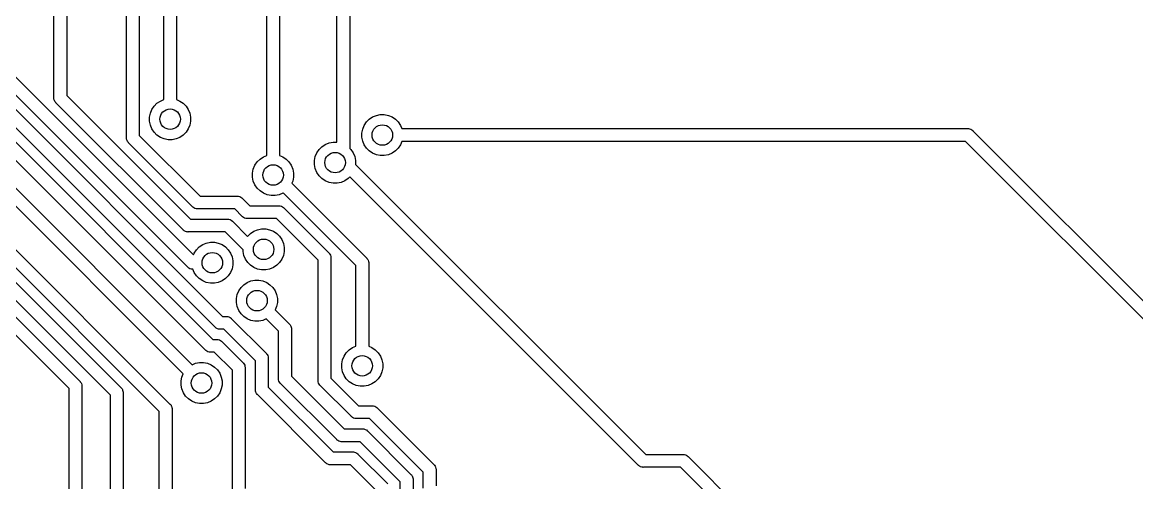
# Model space of a CAD drawing. Extents: x 1.2 to 14.9, y -4.9 to -0.3.
# Drawn here: x 12.63 to 13.486, y -1.203 to -0.849 of the extents above; entities that cross this region are included whole.
import ezdxf

# ---------------------------------------------------------------- set-up
doc = ezdxf.new("R2010")
doc.units = 0
doc.header["$MEASUREMENT"] = 0
doc.layers.add('BLACK', color=7, linetype='CONTINUOUS')

msp = doc.modelspace()

# ---------------------------------------------------------------- linework, layer by layer
at = {"layer": 'BLACK', "linetype": 'CONTINUOUS'}
for p, q in [((12.6545, -0.906708), (12.6545, -0.477902)), ((12.6644, -0.475019), (12.6644, -0.90491)), ((12.7103, -0.937409), (12.7103, -0.722387)), ((12.7201, -0.724184), (12.7201, -0.935611)), ((12.7389, -0.908182), (12.7389, -0.756745)), ((12.7487, -0.758542), (12.7487, -0.908182)), ((12.8719, -0.940823), (12.8719, -0.76545)), ((12.8818, -0.767247), (12.8818, -0.945603)), ((12.818, -0.951099), (12.818, -0.810258)), ((12.8278, -0.81188), (12.8278, -0.951099)), ((12.7783, -1.08292), (12.5504, -0.854966)), ((12.5586, -0.849277), (12.784, -1.07469)), ((12.771, -1.10065), (12.5326, -0.862308)), ((12.5409, -0.856619), (12.7767, -1.09242)), ((12.594, -0.859655), (12.7617, -1.02734)), ((12.7573, -1.0368), (12.5858, -0.865344)), ((12.7538, -1.11877), (12.5149, -0.879824)), ((12.5231, -0.874135), (12.7608, -1.11181)), ((12.4866, -0.88499), (12.7437, -1.14205)), ((12.7354, -1.14774), (12.4809, -0.89322)), ((12.4793, -0.902719), (12.7061, -1.12955)), ((12.6545, -0.906949), (12.6545, -0.906708)), ((12.6545, -0.90719), (12.6545, -0.906949)), ((12.6546, -0.907914), (12.6545, -0.90719)), ((12.6545, -0.90719), (12.6545, -0.90719)), ((12.6644, -0.90491), (12.7595, -1.00001)), ((12.6979, -1.13524), (12.4736, -0.910949)), ((12.6549, -0.908841), (12.6546, -0.907914)), ((12.6553, -0.909696), (12.6549, -0.908841)), ((12.656, -0.910445), (12.6553, -0.909696)), ((12.6561, -0.9106), (12.656, -0.910445)), ((12.7538, -1.00824), (12.6561, -0.9106)), ((12.7286, -0.918595), (12.7298, -0.915729)), ((12.7298, -0.915729), (12.7316, -0.91315)), ((12.7316, -0.91315), (12.7337, -0.910957)), ((12.7337, -0.910957), (12.7363, -0.909233)), ((12.7363, -0.909233), (12.7389, -0.908182)), ((12.7487, -0.908182), (12.7512, -0.909233)), ((12.7512, -0.909233), (12.7538, -0.910957)), ((12.7538, -0.910957), (12.756, -0.91315)), ((12.756, -0.91315), (12.7577, -0.915729)), ((12.7577, -0.915729), (12.7589, -0.918595)), ((12.4703, -0.920447), (12.6744, -1.12455)), ((12.728, -0.921638), (12.7286, -0.918595)), ((12.728, -0.92474), (12.728, -0.921638)), ((12.7589, -0.918595), (12.7595, -0.921638)), ((12.7595, -0.921638), (12.7595, -0.92474)), ((12.8946, -0.925351), (12.8968, -0.923157)), ((12.8968, -0.923157), (12.8993, -0.921434)), ((12.8993, -0.921434), (12.9022, -0.920247)), ((12.9022, -0.920247), (12.9052, -0.919642)), ((12.9052, -0.919642), (12.9083, -0.919642)), ((12.9083, -0.919642), (12.9114, -0.920247)), ((12.9114, -0.920247), (12.9143, -0.921434)), ((12.9143, -0.921434), (12.9168, -0.923157)), ((12.9168, -0.923157), (12.919, -0.925351)), ((12.6662, -1.13024), (12.4646, -0.928677)), ((12.7286, -0.927783), (12.728, -0.92474)), ((12.7298, -0.930648), (12.7286, -0.927783)), ((12.7316, -0.933228), (12.7298, -0.930648)), ((12.7577, -0.930648), (12.756, -0.933228)), ((12.7589, -0.927783), (12.7577, -0.930648)), ((12.7595, -0.92474), (12.7589, -0.927783)), ((12.891, -0.933839), (12.8917, -0.930796)), ((12.8917, -0.930796), (12.8928, -0.92793)), ((12.8928, -0.92793), (12.8946, -0.925351)), ((12.919, -0.925351), (12.9208, -0.92793)), ((12.9208, -0.92793), (12.9218, -0.930469)), ((12.9218, -0.930469), (13.3565, -0.930469)), ((13.3565, -0.930469), (13.3568, -0.930445)), ((13.3568, -0.930445), (13.357, -0.930469)), ((13.357, -0.930469), (13.357, -0.930469)), ((13.357, -0.930469), (13.3577, -0.93054)), ((13.3577, -0.93054), (13.3587, -0.930821)), ((13.3587, -0.930821), (13.3595, -0.931278)), ((13.3595, -0.931278), (13.3603, -0.931893)), ((13.3603, -0.931893), (13.3604, -0.932081)), ((13.3604, -0.932081), (13.5518, -1.12345)), ((12.7103, -0.93765), (12.7103, -0.937409)), ((12.7103, -0.937891), (12.7103, -0.93765)), ((12.7104, -0.938614), (12.7103, -0.937891)), ((12.7103, -0.937891), (12.7103, -0.937891)), ((12.7107, -0.939542), (12.7104, -0.938614)), ((12.7111, -0.940397), (12.7107, -0.939542)), ((12.7117, -0.941146), (12.7111, -0.940397)), ((12.7119, -0.9413), (12.7117, -0.941146)), ((12.7611, -0.990514), (12.7119, -0.9413)), ((12.7201, -0.935611), (12.7668, -0.982283)), ((12.7337, -0.935421), (12.7316, -0.933228)), ((12.7363, -0.937145), (12.7337, -0.935421)), ((12.7392, -0.938332), (12.7363, -0.937145)), ((12.7422, -0.938937), (12.7392, -0.938332)), ((12.7453, -0.938937), (12.7422, -0.938937)), ((12.7484, -0.938332), (12.7453, -0.938937)), ((12.7512, -0.937145), (12.7484, -0.938332)), ((12.7538, -0.935421), (12.7512, -0.937145)), ((12.756, -0.933228), (12.7538, -0.935421)), ((12.863, -0.942615), (12.8659, -0.941428)), ((12.8659, -0.941428), (12.8689, -0.940823)), ((12.8689, -0.940823), (12.8719, -0.940823)), ((12.891, -0.936941), (12.891, -0.933839)), ((12.8917, -0.939983), (12.891, -0.936941)), ((12.8928, -0.942849), (12.8917, -0.939983)), ((12.9218, -0.940311), (12.9208, -0.942849)), ((13.3547, -0.940311), (12.9218, -0.940311)), ((13.5461, -1.13168), (13.3547, -0.940311)), ((12.8553, -0.951977), (12.8565, -0.949111)), ((12.8565, -0.949111), (12.8582, -0.946532)), ((12.8582, -0.946532), (12.8604, -0.944339)), ((12.8604, -0.944339), (12.863, -0.942615)), ((12.8818, -0.945603), (12.8827, -0.946532)), ((12.8827, -0.946532), (12.8844, -0.949111)), ((12.8844, -0.949111), (12.8856, -0.951977)), ((12.8946, -0.945429), (12.8928, -0.942849)), ((12.8968, -0.947622), (12.8946, -0.945429)), ((12.8993, -0.949345), (12.8968, -0.947622)), ((12.9022, -0.950533), (12.8993, -0.949345)), ((12.9143, -0.949345), (12.9114, -0.950533)), ((12.9168, -0.947622), (12.9143, -0.949345)), ((12.919, -0.945429), (12.9168, -0.947622)), ((12.9208, -0.942849), (12.919, -0.945429)), ((12.8077, -0.961513), (12.8089, -0.958647)), ((12.8089, -0.958647), (12.8107, -0.956068)), ((12.8107, -0.956068), (12.8129, -0.953874)), ((12.8129, -0.953874), (12.8154, -0.952151)), ((12.8154, -0.952151), (12.818, -0.951099)), ((12.8278, -0.951099), (12.8303, -0.952151)), ((12.8303, -0.952151), (12.8329, -0.953874)), ((12.8329, -0.953874), (12.8351, -0.956068)), ((12.8351, -0.956068), (12.8368, -0.958647)), ((12.8368, -0.958647), (12.838, -0.961513)), ((12.8547, -0.95502), (12.8553, -0.951977)), ((12.8547, -0.958122), (12.8547, -0.95502)), ((12.8553, -0.961164), (12.8547, -0.958122)), ((12.8856, -0.951977), (12.8862, -0.95502)), ((12.8862, -0.95502), (12.8862, -0.957958)), ((12.8862, -0.957958), (13.1091, -1.18082)), ((12.9052, -0.951138), (12.9022, -0.950533)), ((12.9083, -0.951138), (12.9052, -0.951138)), ((12.9114, -0.950533), (12.9083, -0.951138)), ((12.8071, -0.964555), (12.8077, -0.961513)), ((12.8071, -0.967657), (12.8071, -0.964555)), ((12.838, -0.961513), (12.8386, -0.964555)), ((12.8386, -0.964555), (12.8386, -0.967657)), ((12.8565, -0.96403), (12.8553, -0.961164)), ((12.8582, -0.96661), (12.8565, -0.96403)), ((12.8604, -0.968803), (12.8582, -0.96661)), ((12.8077, -0.9707), (12.8071, -0.967657)), ((12.8089, -0.973566), (12.8077, -0.9707)), ((12.8107, -0.976145), (12.8089, -0.973566)), ((12.838, -0.9707), (12.8373, -0.972475)), ((12.8373, -0.972475), (12.8947, -1.02983)), ((12.8386, -0.967657), (12.838, -0.9707)), ((12.863, -0.970527), (12.8604, -0.968803)), ((12.8659, -0.971714), (12.863, -0.970527)), ((12.8689, -0.972319), (12.8659, -0.971714)), ((12.872, -0.972319), (12.8689, -0.972319)), ((12.8751, -0.971714), (12.872, -0.972319)), ((12.8779, -0.970527), (12.8751, -0.971714)), ((12.8805, -0.968803), (12.8779, -0.970527)), ((12.8818, -0.967485), (12.8805, -0.968803)), ((13.1034, -1.18905), (12.8818, -0.967485)), ((12.7668, -0.982283), (12.7952, -0.982283)), ((12.7952, -0.982283), (12.7954, -0.98226)), ((12.7954, -0.98226), (12.7957, -0.982283)), ((12.7957, -0.982283), (12.7957, -0.982283)), ((12.7957, -0.982283), (12.7964, -0.982355)), ((12.7964, -0.982355), (12.7973, -0.982636)), ((12.7973, -0.982636), (12.7982, -0.983093)), ((12.7982, -0.983093), (12.7989, -0.983708)), ((12.7989, -0.983708), (12.7991, -0.983896)), ((12.7991, -0.983896), (12.8049, -0.989744)), ((12.8129, -0.978339), (12.8107, -0.976145)), ((12.8154, -0.980062), (12.8129, -0.978339)), ((12.8183, -0.981249), (12.8154, -0.980062)), ((12.8213, -0.981854), (12.8183, -0.981249)), ((12.8244, -0.981854), (12.8213, -0.981854)), ((12.8275, -0.981249), (12.8244, -0.981854)), ((12.8303, -0.980062), (12.8275, -0.981249)), ((12.8307, -0.979816), (12.8303, -0.980062)), ((12.8864, -1.03552), (12.8307, -0.979816)), ((12.7613, -0.990701), (12.7611, -0.990514)), ((12.7615, -0.990855), (12.7613, -0.990701)), ((12.762, -0.991246), (12.7615, -0.990855)), ((12.7615, -0.990855), (12.7615, -0.990855)), ((12.762, -0.991316), (12.762, -0.991246)), ((12.7629, -0.991773), (12.762, -0.991316)), ((12.7638, -0.992055), (12.7629, -0.991773)), ((12.7645, -0.992126), (12.7638, -0.992055)), ((12.7648, -0.99215), (12.7645, -0.992126)), ((12.7645, -0.992126), (12.7645, -0.992126)), ((12.765, -0.992126), (12.7648, -0.99215)), ((12.7934, -0.992126), (12.765, -0.992126)), ((12.7992, -0.997975), (12.7934, -0.992126)), ((12.8049, -0.989744), (12.8272, -0.989744)), ((12.8272, -0.989744), (12.8274, -0.98972)), ((12.8274, -0.98972), (12.8277, -0.989744)), ((12.8277, -0.989744), (12.8277, -0.989744)), ((12.8277, -0.989744), (12.8284, -0.989815)), ((12.8284, -0.989815), (12.8293, -0.990097)), ((12.8293, -0.990097), (12.8302, -0.990554)), ((12.8302, -0.990554), (12.8309, -0.991169)), ((12.8309, -0.991169), (12.8311, -0.991356)), ((12.8311, -0.991356), (12.8657, -1.02594)), ((12.7595, -1.00001), (12.7878, -1.00001)), ((12.7878, -1.00001), (12.7881, -0.999988)), ((12.7881, -0.999988), (12.7883, -1.00001)), ((12.7883, -1.00001), (12.7883, -1.00001)), ((12.7883, -1.00001), (12.789, -1.00008)), ((12.789, -1.00008), (12.79, -1.00036)), ((12.79, -1.00036), (12.7908, -1.00082)), ((12.7908, -1.00082), (12.7916, -1.00144)), ((12.7916, -1.00144), (12.7917, -1.00162)), ((12.7994, -0.998162), (12.7992, -0.997975)), ((12.7996, -0.998316), (12.7994, -0.998162)), ((12.8, -0.998697), (12.7996, -0.998316)), ((12.7996, -0.998316), (12.7996, -0.998316)), ((12.8001, -0.998777), (12.8, -0.998697)), ((12.801, -0.999234), (12.8001, -0.998777)), ((12.8019, -0.999515), (12.801, -0.999234)), ((12.8026, -0.999587), (12.8019, -0.999515)), ((12.8029, -0.99961), (12.8026, -0.999587)), ((12.8026, -0.999587), (12.8026, -0.999587)), ((12.8031, -0.999587), (12.8029, -0.99961)), ((12.8254, -0.999587), (12.8031, -0.999587)), ((12.8574, -1.03163), (12.8254, -0.999587)), ((12.7539, -1.00843), (12.7538, -1.00824)), ((12.7541, -1.00858), (12.7539, -1.00843)), ((12.7547, -1.00904), (12.7541, -1.00858)), ((12.7551, -1.00926), (12.7547, -1.00904)), ((12.7555, -1.0095), (12.7551, -1.00926)), ((12.7565, -1.00978), (12.7555, -1.0095)), ((12.7572, -1.00985), (12.7565, -1.00978)), ((12.7574, -1.00988), (12.7572, -1.00985)), ((12.7572, -1.00985), (12.7572, -1.00985)), ((12.7577, -1.00985), (12.7574, -1.00988)), ((12.786, -1.00985), (12.7577, -1.00985)), ((12.7999, -1.0237), (12.786, -1.00985)), ((12.7917, -1.00162), (12.8033, -1.01325)), ((12.8056, -1.01099), (12.8082, -1.00926)), ((12.8082, -1.00926), (12.811, -1.00808)), ((12.811, -1.00808), (12.8141, -1.00747)), ((12.8141, -1.00747), (12.8172, -1.00747)), ((12.8172, -1.00747), (12.8202, -1.00808)), ((12.8202, -1.00808), (12.8231, -1.00926)), ((12.8231, -1.00926), (12.8257, -1.01099)), ((12.7688, -1.01953), (12.7716, -1.01835)), ((12.7716, -1.01835), (12.7747, -1.01774)), ((12.7747, -1.01774), (12.7778, -1.01774)), ((12.7778, -1.01774), (12.7808, -1.01835)), ((12.7808, -1.01835), (12.7837, -1.01953)), ((12.8033, -1.01325), (12.8034, -1.01318)), ((12.8034, -1.01318), (12.8056, -1.01099)), ((12.8257, -1.01099), (12.8279, -1.01318)), ((12.8279, -1.01318), (12.8296, -1.01576)), ((12.8296, -1.01576), (12.8308, -1.01863)), ((12.7617, -1.02734), (12.7623, -1.02603)), ((12.7623, -1.02603), (12.764, -1.02345)), ((12.764, -1.02345), (12.7662, -1.02126)), ((12.7662, -1.02126), (12.7688, -1.01953)), ((12.7837, -1.01953), (12.7863, -1.02126)), ((12.7863, -1.02126), (12.7885, -1.02345)), ((12.7885, -1.02345), (12.7902, -1.02603)), ((12.7902, -1.02603), (12.7914, -1.02889)), ((12.7999, -1.02477), (12.7999, -1.0237)), ((12.8005, -1.02781), (12.7999, -1.02477)), ((12.8308, -1.01863), (12.8314, -1.02167)), ((12.8314, -1.02477), (12.8308, -1.02781)), ((12.8314, -1.02167), (12.8314, -1.02477)), ((12.8657, -1.02594), (12.8659, -1.02609)), ((12.8659, -1.02609), (12.866, -1.02628)), ((12.866, -1.02628), (12.866, -1.02628)), ((12.866, -1.02628), (12.8664, -1.02672)), ((12.8664, -1.02672), (12.8665, -1.02684)), ((12.8665, -1.02684), (12.8669, -1.02769)), ((12.7914, -1.02889), (12.792, -1.03194)), ((12.792, -1.03504), (12.7914, -1.03808)), ((12.792, -1.03194), (12.792, -1.03504)), ((12.8017, -1.03068), (12.8005, -1.02781)), ((12.8034, -1.03326), (12.8017, -1.03068)), ((12.8056, -1.03545), (12.8034, -1.03326)), ((12.8082, -1.03718), (12.8056, -1.03545)), ((12.8257, -1.03545), (12.8231, -1.03718)), ((12.8279, -1.03326), (12.8257, -1.03545)), ((12.8296, -1.03068), (12.8279, -1.03326)), ((12.8308, -1.02781), (12.8296, -1.03068)), ((12.8574, -1.12385), (12.8574, -1.03163)), ((12.8669, -1.02769), (12.8672, -1.02862)), ((12.8672, -1.02862), (12.8673, -1.02935)), ((12.8673, -1.02935), (12.8673, -1.02935)), ((12.8673, -1.02935), (12.8673, -1.02959)), ((12.8673, -1.02959), (12.8673, -1.02983)), ((12.8673, -1.02983), (12.8673, -1.12205)), ((12.8864, -1.09768), (12.8864, -1.03552)), ((12.8947, -1.02983), (12.8948, -1.02999)), ((12.8948, -1.02999), (12.895, -1.03017)), ((12.895, -1.03017), (12.895, -1.03018)), ((12.895, -1.03018), (12.8955, -1.03074)), ((12.8955, -1.03074), (12.8956, -1.03109)), ((12.8956, -1.03109), (12.8959, -1.03159)), ((12.8959, -1.03159), (12.8962, -1.03252)), ((12.8962, -1.03252), (12.8963, -1.03324)), ((12.8963, -1.03324), (12.8963, -1.03324)), ((12.8963, -1.03324), (12.8963, -1.03348)), ((12.8963, -1.03348), (12.8963, -1.03373)), ((12.8963, -1.03373), (12.8963, -1.09768)), ((12.7574, -1.03698), (12.7573, -1.0368)), ((12.7576, -1.03714), (12.7574, -1.03698)), ((12.758, -1.03749), (12.7576, -1.03714)), ((12.7576, -1.03714), (12.7576, -1.03714)), ((12.7582, -1.0376), (12.758, -1.03749)), ((12.759, -1.03806), (12.7582, -1.0376)), ((12.76, -1.03834), (12.759, -1.03806)), ((12.7607, -1.03841), (12.76, -1.03834)), ((12.7609, -1.03843), (12.7607, -1.03841)), ((12.7607, -1.03841), (12.7607, -1.03841)), ((12.7612, -1.03841), (12.7609, -1.03843)), ((12.7623, -1.04095), (12.7612, -1.03841)), ((12.7612, -1.03841), (12.7612, -1.03841)), ((12.764, -1.04353), (12.7623, -1.04095)), ((12.7662, -1.04572), (12.764, -1.04353)), ((12.7885, -1.04353), (12.7863, -1.04572)), ((12.7902, -1.04095), (12.7885, -1.04353)), ((12.7914, -1.03808), (12.7902, -1.04095)), ((12.811, -1.03836), (12.8082, -1.03718)), ((12.8141, -1.03897), (12.811, -1.03836)), ((12.8172, -1.03897), (12.8141, -1.03897)), ((12.8202, -1.03836), (12.8172, -1.03897)), ((12.8231, -1.03718), (12.8202, -1.03836)), ((12.7688, -1.04744), (12.7662, -1.04572)), ((12.7716, -1.04863), (12.7688, -1.04744)), ((12.7747, -1.04924), (12.7716, -1.04863)), ((12.7778, -1.04924), (12.7747, -1.04924)), ((12.7808, -1.04863), (12.7778, -1.04924)), ((12.7837, -1.04744), (12.7808, -1.04863)), ((12.7863, -1.04572), (12.7837, -1.04744)), ((12.7965, -1.05515), (12.7983, -1.05257)), ((12.7983, -1.05257), (12.8005, -1.05037)), ((12.8005, -1.05037), (12.803, -1.04865)), ((12.803, -1.04865), (12.8059, -1.04746)), ((12.8059, -1.04746), (12.8089, -1.04686)), ((12.8089, -1.04686), (12.812, -1.04686)), ((12.812, -1.04686), (12.8151, -1.04746)), ((12.8151, -1.04746), (12.818, -1.04865)), ((12.818, -1.04865), (12.8205, -1.05037)), ((12.8205, -1.05037), (12.8227, -1.05257)), ((12.8227, -1.05257), (12.8245, -1.05515)), ((12.7947, -1.06106), (12.7954, -1.05801)), ((12.7947, -1.06416), (12.7947, -1.06106)), ((12.7954, -1.05801), (12.7965, -1.05515)), ((12.8245, -1.05515), (12.8256, -1.05801)), ((12.8256, -1.05801), (12.8262, -1.06106)), ((12.8262, -1.06106), (12.8262, -1.06416)), ((12.7954, -1.0672), (12.7947, -1.06416)), ((12.7965, -1.07007), (12.7954, -1.0672)), ((12.8256, -1.0672), (12.8246, -1.06974)), ((12.8246, -1.06974), (12.8353, -1.0804)), ((12.8262, -1.06416), (12.8256, -1.0672)), ((12.784, -1.07469), (12.7869, -1.07469)), ((12.7869, -1.07469), (12.7871, -1.07467)), ((12.7871, -1.07467), (12.7874, -1.07469)), ((12.7874, -1.07469), (12.7874, -1.07469)), ((12.7874, -1.07469), (12.7881, -1.07476)), ((12.7881, -1.07476), (12.789, -1.07505)), ((12.789, -1.07505), (12.7899, -1.0755)), ((12.7899, -1.0755), (12.7906, -1.07612)), ((12.7906, -1.07612), (12.7908, -1.07631)), ((12.7908, -1.07631), (12.8175, -1.10307)), ((12.7983, -1.07265), (12.7965, -1.07007)), ((12.8005, -1.07484), (12.7983, -1.07265)), ((12.803, -1.07656), (12.8005, -1.07484)), ((12.8059, -1.07775), (12.803, -1.07656)), ((12.8089, -1.07835), (12.8059, -1.07775)), ((12.812, -1.07835), (12.8089, -1.07835)), ((12.8151, -1.07775), (12.812, -1.07835)), ((12.8176, -1.0767), (12.8151, -1.07775)), ((12.827, -1.08609), (12.8176, -1.0767)), ((12.7785, -1.08311), (12.7783, -1.08292)), ((12.7787, -1.08326), (12.7785, -1.08311)), ((12.7792, -1.08373), (12.7787, -1.08326)), ((12.7787, -1.08326), (12.7787, -1.08326)), ((12.7801, -1.08418), (12.7792, -1.08373)), ((12.781, -1.08446), (12.7801, -1.08418)), ((12.7817, -1.08454), (12.781, -1.08446)), ((12.782, -1.08456), (12.7817, -1.08454)), ((12.7817, -1.08454), (12.7817, -1.08454)), ((12.7822, -1.08454), (12.782, -1.08456)), ((12.7851, -1.08454), (12.7822, -1.08454)), ((12.8093, -1.10876), (12.7851, -1.08454)), ((12.827, -1.12233), (12.827, -1.08609)), ((12.8353, -1.0804), (12.8354, -1.08056)), ((12.8354, -1.08056), (12.8356, -1.08075)), ((12.8356, -1.08075), (12.8356, -1.08075)), ((12.8356, -1.08075), (12.8359, -1.08115)), ((12.8359, -1.08115), (12.8361, -1.08131)), ((12.8361, -1.08131), (12.8365, -1.08216)), ((12.8365, -1.08216), (12.8368, -1.08309)), ((12.8368, -1.08309), (12.8369, -1.08381)), ((12.8369, -1.08381), (12.8369, -1.08381)), ((12.8369, -1.08381), (12.8369, -1.08406)), ((12.8369, -1.08406), (12.8369, -1.0843)), ((12.8369, -1.0843), (12.8369, -1.12054)), ((12.7767, -1.09242), (12.7795, -1.09242)), ((12.7795, -1.09242), (12.7798, -1.0924)), ((12.7798, -1.0924), (12.78, -1.09242)), ((12.78, -1.09242), (12.78, -1.09242)), ((12.78, -1.09242), (12.7807, -1.09249)), ((12.7807, -1.09249), (12.7817, -1.09277)), ((12.7817, -1.09277), (12.7825, -1.09323)), ((12.7825, -1.09323), (12.7833, -1.09385)), ((12.7833, -1.09385), (12.7834, -1.09403)), ((12.7834, -1.09403), (12.7998, -1.11042)), ((12.7711, -1.10084), (12.771, -1.10065)), ((12.7713, -1.10099), (12.7711, -1.10084)), ((12.7719, -1.10145), (12.7713, -1.10099)), ((12.7713, -1.10099), (12.7713, -1.10099)), ((12.7727, -1.10191), (12.7719, -1.10145)), ((12.7737, -1.10219), (12.7727, -1.10191)), ((12.7744, -1.10226), (12.7737, -1.10219)), ((12.7746, -1.10229), (12.7744, -1.10226)), ((12.7744, -1.10226), (12.7744, -1.10226)), ((12.7749, -1.10226), (12.7746, -1.10229)), ((12.7777, -1.10226), (12.7749, -1.10226)), ((12.7916, -1.11611), (12.7777, -1.10226)), ((12.8175, -1.10307), (12.8177, -1.10322)), ((12.8177, -1.10322), (12.8179, -1.10341)), ((12.8179, -1.10341), (12.8183, -1.10397)), ((12.8183, -1.10397), (12.8188, -1.10483)), ((12.8774, -1.10523), (12.8791, -1.10265)), ((12.8791, -1.10265), (12.8813, -1.10045)), ((12.8813, -1.10045), (12.8839, -1.09873)), ((12.8839, -1.09873), (12.8864, -1.09768)), ((12.8963, -1.09768), (12.8988, -1.09873)), ((12.8988, -1.09873), (12.9014, -1.10045)), ((12.9014, -1.10045), (12.9036, -1.10265)), ((12.9036, -1.10265), (12.9053, -1.10523)), ((12.7608, -1.11181), (12.7633, -1.11075)), ((12.7633, -1.11075), (12.7664, -1.11015)), ((12.7664, -1.11015), (12.7695, -1.11015)), ((12.7695, -1.11015), (12.7725, -1.11075)), ((12.7725, -1.11075), (12.7754, -1.11194)), ((12.7754, -1.11194), (12.778, -1.11367)), ((12.7998, -1.11042), (12.8, -1.11057)), ((12.8, -1.11057), (12.8001, -1.11076)), ((12.8001, -1.11076), (12.8006, -1.11132)), ((12.8006, -1.11132), (12.8007, -1.1115)), ((12.8007, -1.1115), (12.8011, -1.11217)), ((12.8011, -1.11217), (12.8013, -1.1131)), ((12.8093, -1.13087), (12.8093, -1.10876)), ((12.8188, -1.10483), (12.8191, -1.10576)), ((12.8191, -1.10576), (12.8191, -1.10648)), ((12.8191, -1.10648), (12.8191, -1.10648)), ((12.8191, -1.10648), (12.8192, -1.10672)), ((12.8192, -1.10672), (12.8191, -1.10696)), ((12.8191, -1.10696), (12.8191, -1.12907)), ((12.8756, -1.11113), (12.8762, -1.10809)), ((12.8756, -1.11424), (12.8756, -1.11113)), ((12.8762, -1.10809), (12.8774, -1.10523)), ((12.9053, -1.10523), (12.9065, -1.10809)), ((12.9065, -1.10809), (12.9071, -1.11113)), ((12.9071, -1.11113), (12.9071, -1.11424)), ((12.7528, -1.1213), (12.7538, -1.11877)), ((12.778, -1.11367), (12.7802, -1.11586)), ((12.7802, -1.11586), (12.7819, -1.11844)), ((12.7819, -1.11844), (12.7831, -1.1213)), ((12.7916, -1.20866), (12.7916, -1.11611)), ((12.8013, -1.1131), (12.8014, -1.11383)), ((12.8014, -1.11383), (12.8014, -1.11383)), ((12.8014, -1.11383), (12.8014, -1.11407)), ((12.8014, -1.11407), (12.8014, -1.11431)), ((12.8014, -1.11431), (12.8014, -1.20686)), ((12.8369, -1.12054), (12.8775, -1.16114)), ((12.8762, -1.11728), (12.8756, -1.11424)), ((12.8774, -1.12014), (12.8762, -1.11728)), ((12.8791, -1.12272), (12.8774, -1.12014)), ((12.9053, -1.12014), (12.9036, -1.12272)), ((12.9065, -1.11728), (12.9053, -1.12014)), ((12.9071, -1.11424), (12.9065, -1.11728)), ((12.6744, -1.12455), (12.6746, -1.1247)), ((12.6746, -1.1247), (12.6748, -1.12489)), ((12.6748, -1.12489), (12.6748, -1.12489)), ((12.6748, -1.12489), (12.6752, -1.12545)), ((12.6752, -1.12545), (12.6755, -1.12588)), ((12.6755, -1.12588), (12.6757, -1.1263)), ((12.6757, -1.1263), (12.676, -1.12723)), ((12.676, -1.12723), (12.676, -1.12796)), ((12.676, -1.12796), (12.676, -1.12796)), ((12.676, -1.12796), (12.6761, -1.1282)), ((12.6761, -1.1282), (12.676, -1.12844)), ((12.676, -1.12844), (12.676, -1.27644)), ((12.7061, -1.12955), (12.7063, -1.1297)), ((12.7063, -1.1297), (12.7064, -1.12989)), ((12.7522, -1.12435), (12.7528, -1.1213)), ((12.7522, -1.12745), (12.7522, -1.12435)), ((12.7528, -1.13049), (12.7522, -1.12745)), ((12.7831, -1.1213), (12.7837, -1.12435)), ((12.7837, -1.12745), (12.7831, -1.13049)), ((12.7837, -1.12435), (12.7837, -1.12745)), ((12.8191, -1.12907), (12.8689, -1.17887)), ((12.827, -1.12257), (12.827, -1.12233)), ((12.827, -1.12282), (12.827, -1.12257)), ((12.8271, -1.12354), (12.827, -1.12282)), ((12.827, -1.12282), (12.827, -1.12282)), ((12.8274, -1.12447), (12.8271, -1.12354)), ((12.8278, -1.12532), (12.8274, -1.12447)), ((12.8284, -1.12607), (12.8278, -1.12532)), ((12.8286, -1.12623), (12.8284, -1.12607)), ((12.8718, -1.16937), (12.8286, -1.12623)), ((12.8574, -1.12409), (12.8574, -1.12385)), ((12.8574, -1.12433), (12.8574, -1.12409)), ((12.8575, -1.12506), (12.8574, -1.12433)), ((12.8574, -1.12433), (12.8574, -1.12433)), ((12.8578, -1.12598), (12.8575, -1.12506)), ((12.8583, -1.12684), (12.8578, -1.12598)), ((12.8589, -1.12759), (12.8583, -1.12684)), ((12.8591, -1.12774), (12.8589, -1.12759)), ((12.883, -1.15164), (12.8591, -1.12774)), ((12.8673, -1.12205), (12.8886, -1.14341)), ((12.8813, -1.12492), (12.8791, -1.12272)), ((12.8839, -1.12664), (12.8813, -1.12492)), ((12.8868, -1.12783), (12.8839, -1.12664)), ((12.8898, -1.12843), (12.8868, -1.12783)), ((12.8929, -1.12843), (12.8898, -1.12843)), ((12.8959, -1.12783), (12.8929, -1.12843)), ((12.8988, -1.12664), (12.8959, -1.12783)), ((12.9014, -1.12492), (12.8988, -1.12664)), ((12.9036, -1.12272), (12.9014, -1.12492)), ((12.6662, -1.27644), (12.6662, -1.13024)), ((12.6979, -1.30621), (12.6979, -1.13524)), ((12.7064, -1.12989), (12.7069, -1.13045)), ((12.7069, -1.13045), (12.7071, -1.13084)), ((12.7071, -1.13084), (12.7073, -1.1313)), ((12.7073, -1.1313), (12.7076, -1.13223)), ((12.7076, -1.13223), (12.7077, -1.13296)), ((12.7077, -1.13296), (12.7077, -1.13296)), ((12.7077, -1.13296), (12.7077, -1.1332)), ((12.7077, -1.1332), (12.7077, -1.13344)), ((12.7077, -1.13344), (12.7077, -1.30801)), ((12.754, -1.13336), (12.7528, -1.13049)), ((12.7557, -1.13594), (12.754, -1.13336)), ((12.7579, -1.13813), (12.7557, -1.13594)), ((12.7605, -1.13985), (12.7579, -1.13813)), ((12.778, -1.13813), (12.7754, -1.13985)), ((12.7802, -1.13594), (12.778, -1.13813)), ((12.7819, -1.13336), (12.7802, -1.13594)), ((12.7831, -1.13049), (12.7819, -1.13336)), ((12.8093, -1.13111), (12.8093, -1.13087)), ((12.8093, -1.13135), (12.8093, -1.13111)), ((12.8094, -1.13207), (12.8093, -1.13135)), ((12.8093, -1.13135), (12.8093, -1.13135)), ((12.8096, -1.133), (12.8094, -1.13207)), ((12.8101, -1.13386), (12.8096, -1.133)), ((12.8107, -1.13461), (12.8101, -1.13386)), ((12.8109, -1.13476), (12.8107, -1.13461)), ((12.8632, -1.1871), (12.8109, -1.13476)), ((12.7437, -1.14205), (12.7439, -1.14221)), ((12.7439, -1.14221), (12.744, -1.1424)), ((12.744, -1.1424), (12.7445, -1.14296)), ((12.7445, -1.14296), (12.7447, -1.14348)), ((12.7447, -1.14348), (12.7449, -1.14381)), ((12.7449, -1.14381), (12.7452, -1.14474)), ((12.7452, -1.14474), (12.7453, -1.14546)), ((12.7453, -1.14546), (12.7453, -1.14546)), ((12.7453, -1.14546), (12.7453, -1.1457)), ((12.7453, -1.1457), (12.7453, -1.14595)), ((12.7453, -1.14595), (12.7453, -1.34079)), ((12.7633, -1.14104), (12.7605, -1.13985)), ((12.7664, -1.14165), (12.7633, -1.14104)), ((12.7695, -1.14165), (12.7664, -1.14165)), ((12.7725, -1.14104), (12.7695, -1.14165)), ((12.7754, -1.13985), (12.7725, -1.14104)), ((12.8886, -1.14341), (12.8988, -1.14341)), ((12.8988, -1.14341), (12.8991, -1.14339)), ((12.8991, -1.14339), (12.8993, -1.14341)), ((12.8993, -1.14341), (12.8993, -1.14341)), ((12.8993, -1.14341), (12.9, -1.14348)), ((12.9, -1.14348), (12.901, -1.14376)), ((12.901, -1.14376), (12.9018, -1.14422)), ((12.9018, -1.14422), (12.9026, -1.14483)), ((12.9026, -1.14483), (12.9027, -1.14502)), ((12.9027, -1.14502), (12.9465, -1.18877)), ((12.7354, -1.32822), (12.7354, -1.14774)), ((12.8831, -1.15183), (12.883, -1.15164)), ((12.8833, -1.15198), (12.8831, -1.15183)), ((12.8836, -1.15221), (12.8833, -1.15198)), ((12.8833, -1.15198), (12.8833, -1.15198)), ((12.8839, -1.15244), (12.8836, -1.15221)), ((12.8847, -1.1529), (12.8839, -1.15244)), ((12.8856, -1.15318), (12.8847, -1.1529)), ((12.8864, -1.15325), (12.8856, -1.15318)), ((12.8866, -1.15328), (12.8864, -1.15325)), ((12.8864, -1.15325), (12.8864, -1.15325)), ((12.8869, -1.15325), (12.8866, -1.15328)), ((12.897, -1.15325), (12.8869, -1.15325)), ((12.9382, -1.19446), (12.897, -1.15325)), ((12.8775, -1.16114), (12.8915, -1.16114)), ((12.8915, -1.16114), (12.8917, -1.16111)), ((12.8917, -1.16111), (12.892, -1.16114)), ((12.892, -1.16114), (12.892, -1.16114)), ((12.892, -1.16114), (12.8927, -1.16121)), ((12.8927, -1.16121), (12.8936, -1.16149)), ((12.8936, -1.16149), (12.8945, -1.16195)), ((12.8945, -1.16195), (12.8952, -1.16256)), ((12.8952, -1.16256), (12.8954, -1.16275)), ((12.8954, -1.16275), (12.9287, -1.19612)), ((12.8719, -1.16956), (12.8718, -1.16937)), ((12.8721, -1.16971), (12.8719, -1.16956)), ((12.8727, -1.17017), (12.8721, -1.16971)), ((12.8733, -1.17049), (12.8727, -1.17017)), ((12.8735, -1.17063), (12.8733, -1.17049)), ((12.8745, -1.17091), (12.8735, -1.17063)), ((12.8752, -1.17098), (12.8745, -1.17091)), ((12.8754, -1.171), (12.8752, -1.17098)), ((12.8752, -1.17098), (12.8752, -1.17098)), ((12.8757, -1.17098), (12.8754, -1.171)), ((12.8897, -1.17098), (12.8757, -1.17098)), ((12.9205, -1.20181), (12.8897, -1.17098)), ((12.8689, -1.17887), (12.8841, -1.17887)), ((12.8841, -1.17887), (12.8844, -1.17884)), ((12.8844, -1.17884), (12.8846, -1.17887)), ((12.8846, -1.17887), (12.8846, -1.17887)), ((12.8846, -1.17887), (12.8853, -1.17894)), ((12.8853, -1.17894), (12.8863, -1.17922)), ((12.8863, -1.17922), (12.8871, -1.17968)), ((12.8871, -1.17968), (12.8879, -1.18029)), ((12.8879, -1.18029), (12.888, -1.18048)), ((12.888, -1.18048), (12.911, -1.20347)), ((13.1091, -1.18082), (13.1377, -1.18082)), ((13.1377, -1.18082), (13.1379, -1.1808)), ((13.1379, -1.1808), (13.1382, -1.18082)), ((13.1382, -1.18082), (13.1382, -1.18082)), ((13.1382, -1.18082), (13.1389, -1.18089)), ((13.1389, -1.18089), (13.1398, -1.18117)), ((13.1398, -1.18117), (13.1407, -1.18163)), ((12.8634, -1.18728), (12.8632, -1.1871)), ((12.8636, -1.18744), (12.8634, -1.18728)), ((12.8641, -1.1879), (12.8636, -1.18744)), ((12.8649, -1.18831), (12.8641, -1.1879)), ((12.865, -1.18836), (12.8649, -1.18831)), ((12.8659, -1.18864), (12.865, -1.18836)), ((12.8667, -1.18871), (12.8659, -1.18864)), ((12.8669, -1.18873), (12.8667, -1.18871)), ((12.8667, -1.18871), (12.8667, -1.18871)), ((12.8671, -1.18871), (12.8669, -1.18873)), ((12.8823, -1.18871), (12.8671, -1.18871)), ((12.9028, -1.20916), (12.8823, -1.18871)), ((12.9465, -1.18877), (12.9467, -1.18893)), ((12.9467, -1.18893), (12.9468, -1.18912)), ((12.9468, -1.18912), (12.9468, -1.18912)), ((12.9468, -1.18912), (12.9473, -1.18968)), ((12.9473, -1.18968), (12.9476, -1.19031)), ((13.1035, -1.18924), (13.1034, -1.18905)), ((13.1037, -1.18939), (13.1035, -1.18924)), ((13.1043, -1.18985), (13.1037, -1.18939)), ((13.1407, -1.18163), (13.1414, -1.18224)), ((13.1414, -1.18224), (13.1416, -1.18243)), ((13.1416, -1.18243), (13.2259, -1.26677)), ((12.9287, -1.19612), (12.9289, -1.19627)), ((12.9289, -1.19627), (12.9291, -1.19646)), ((12.9291, -1.19646), (12.9291, -1.19646)), ((12.9291, -1.19646), (12.9295, -1.19702)), ((12.9295, -1.19702), (12.9297, -1.19725)), ((12.9297, -1.19725), (12.93, -1.19788)), ((12.93, -1.19788), (12.9303, -1.19881)), ((12.9382, -1.20665), (12.9382, -1.19446)), ((12.9476, -1.19031), (12.9477, -1.19053)), ((12.9477, -1.19053), (12.948, -1.19146)), ((12.948, -1.19146), (12.9481, -1.19218)), ((12.9481, -1.19218), (12.9481, -1.19218)), ((12.9481, -1.19218), (12.9481, -1.19243)), ((12.9481, -1.19243), (12.9481, -1.19267)), ((12.9481, -1.19267), (12.9481, -1.20486)), ((13.1048, -1.19015), (13.1043, -1.18985)), ((13.1051, -1.19031), (13.1048, -1.19015)), ((13.1061, -1.19059), (13.1051, -1.19031)), ((13.1068, -1.19066), (13.1061, -1.19059)), ((13.107, -1.19069), (13.1068, -1.19066)), ((13.1068, -1.19066), (13.1068, -1.19066)), ((13.1073, -1.19066), (13.107, -1.19069)), ((13.1359, -1.19066), (13.1073, -1.19066)), ((13.2177, -1.27246), (13.1359, -1.19066)), ((12.9205, -1.21966), (12.9205, -1.20181)), ((12.9303, -1.19881), (12.9304, -1.19953)), ((12.9304, -1.19953), (12.9304, -1.19953)), ((12.9304, -1.19953), (12.9304, -1.19977)), ((12.9304, -1.19977), (12.9304, -1.20001)), ((12.9304, -1.20001), (12.9304, -1.21786))]:
    msp.add_line(p, q, dxfattribs=at)
at = {"layer": 'BLACK'}
for centre in [(12.7438, -0.923189), (12.9068, -0.93539), (12.8705, -0.956571), (12.8229, -0.966106), (12.8156, -1.02322), (12.7762, -1.03349), (12.8105, -1.06261), (12.8913, -1.11269), (12.7679, -1.1259)]:
    msp.add_circle(centre, 0.007874, dxfattribs=at)

doc.saveas('drawing.dxf')
